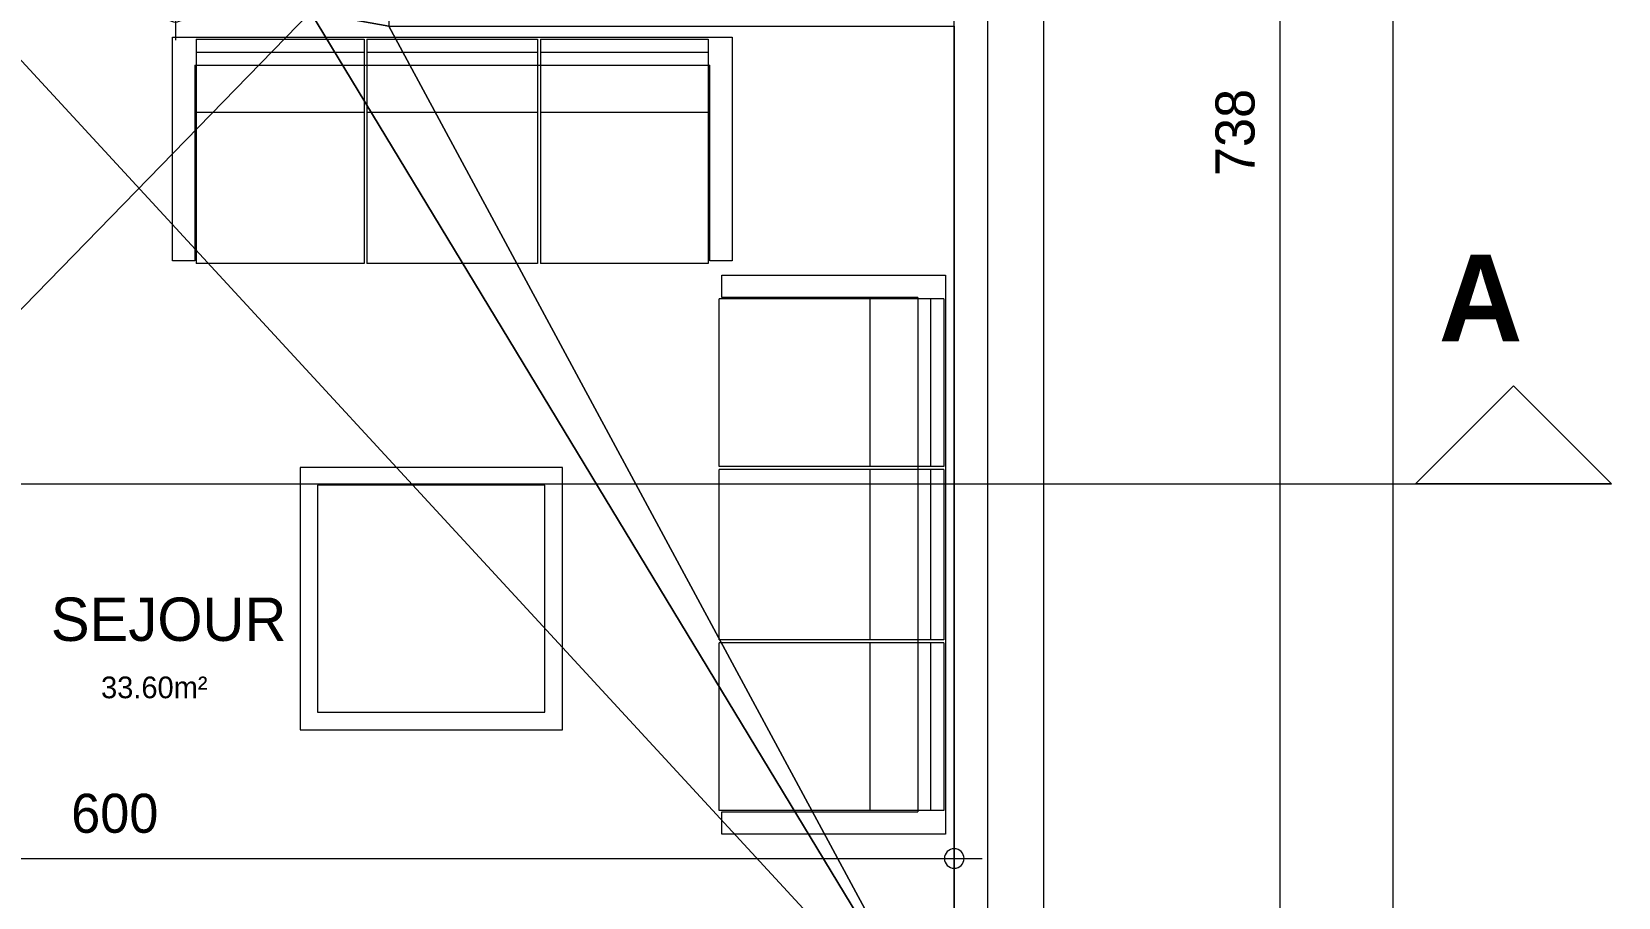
# Model space of a CAD drawing. Header units: metres. Extents: x 1.8 to 61.8, y -53.3 to -11.3.
# Drawn here: x 22.38 to 28.05, y -22.85 to -19.75 of the extents above; entities that cross this region are included whole.
import ezdxf
from ezdxf.enums import TextEntityAlignment as Align
from ezdxf.lldxf.tags import DXFTag

# ---------------------------------------------------------------- set-up
doc = ezdxf.new("R2010")
doc.units = ezdxf.units.M
doc.header["$MEASUREMENT"] = 0
for name, color, linetype in [('Calque commun', 7, 'Continuous'), ('Calque100', 7, 'Continuous'), ('Cotations', 7, 'Continuous'), ('Textes', 7, 'Continuous')]:
    doc.layers.add(name, color=color, linetype=linetype)
doc.styles.add('Century Gothic10', font='GOTHIC.TTF', dxfattribs={"height": 0.077575})
doc.styles.add('Century Gothic15', font='GOTHIC.TTF', dxfattribs={"height": 0.139636})
doc.styles.add('Century Gothic18', font='GOTHIC.TTF', dxfattribs={"height": 0.155151})
doc.styles.add('Century Gothic6', font='GOTHICB.TTF', dxfattribs={"height": 0.31023})
tags = doc.linetypes.add('DASHDOT2', pattern=[0.5, 0.25, -0.125, 0, -0.125]).pattern_tags.tags
tags[10:11] = [DXFTag(74, 4), DXFTag(75, 0), DXFTag(340, '0'), DXFTag(46, 1.0), DXFTag(50, 0.0), DXFTag(44, 0.0), DXFTag(45, 0.0)]
tags[8:9] = [DXFTag(74, 4), DXFTag(75, 0), DXFTag(340, '0'), DXFTag(46, 1.0), DXFTag(50, 0.0), DXFTag(44, 0.0), DXFTag(45, 0.0)]
tags[6:7] = [DXFTag(74, 4), DXFTag(75, 0), DXFTag(340, '0'), DXFTag(46, 1.0), DXFTag(50, 0.0), DXFTag(44, 0.0), DXFTag(45, 0.0)]
tags[4:5] = [DXFTag(74, 4), DXFTag(75, 0), DXFTag(340, '0'), DXFTag(46, 1.0), DXFTag(50, 0.0), DXFTag(44, 0.0), DXFTag(45, 0.0)]
tags = doc.linetypes.add('DOT2', pattern=[0.125, 0, -0.125]).pattern_tags.tags
tags[6:7] = [DXFTag(74, 4), DXFTag(75, 0), DXFTag(340, '0'), DXFTag(46, 1.0), DXFTag(50, 0.0), DXFTag(44, 0.0), DXFTag(45, 0.0)]
tags[4:5] = [DXFTag(74, 4), DXFTag(75, 0), DXFTag(340, '0'), DXFTag(46, 1.0), DXFTag(50, 0.0), DXFTag(44, 0.0), DXFTag(45, 0.0)]

# ---------------------------------------------------------------- blocks, each defined once
blk = doc.blocks.new('Block52880')
at = {"layer": 'Calque commun', "color": 7, "linetype": 'Continuous', "lineweight": 9}
for p, q in [((25.6815, -23.4798), (25.6815, -16.4198)), ((25.8015, -23.5998), (25.8015, -16.4198))]:
    blk.add_line(p, q, dxfattribs=at)
at = {"layer": 'Calque commun', "color": 7, "linetype": 'Continuous', "lineweight": 18}
blk.add_line((26.0015, -23.7998), (26.0015, -16.4198), dxfattribs=at)
blk = doc.blocks.new('DimLine53238')
at = {"layer": 'Calque commun', "color": 5, "linetype": 'Continuous', "lineweight": 9}
blk.add_line((27.2499, -23.7998, 0), (27.2499, -14.7998, 0), dxfattribs=at)
blk = doc.blocks.new('fleche08')
at = {"layer": 'Calque100', "color": 6, "linetype": 'Continuous', "lineweight": 18}
mesh = blk.add_polyface(dxfattribs=at)
corners = [(-0.35, -0.35), (0, 0), (0.35, -0.35)]
mesh.append_faces([[corners[k] for k in face] for face in [(0, 1, 2)]], dxfattribs={"color": 6})
blk = doc.blocks.new('DimLine58956')
at = {"layer": 'Calque commun', "color": 5, "linetype": 'Continuous', "lineweight": 9}
blk.add_line((26.8466, -23.7998), (26.8466, -16.4198), dxfattribs=at)
at = {"layer": 'Calque commun', "color": 5, "linetype": 'Continuous', "lineweight": 9, "style": 'Century Gothic15'}
blk.add_text('738', height=0.13964, rotation=90, dxfattribs=at).set_placement((26.7966, -20.1098), align=Align.BOTTOM_CENTER)
blk = doc.blocks.new('sofa3')
at = {"layer": 'Calque commun', "color": 8, "linetype": 'ByBlock', "lineweight": 9}
for p, q in [((0, 0), (0, -0.8)), ((2, 0), (0, 0)), ((2, 0), (2, 0)), ((2, 0), (2, 0)), ((2, 0), (2, 0)), ((2, 0), (2, 0)), ((2, -0.8), (2, 0)), ((0.685, -0.0067), (0.085, -0.0067)), ((0.085, -0.0067), (0.085, -0.1)), ((0.685, -0.054), (0.085, -0.054)), ((0.685, -0.0067), (0.685, -0.1)), ((1.305, -0.0067), (0.695, -0.0067)), ((0.695, -0.0067), (0.695, -0.1)), ((1.305, -0.054), (0.695, -0.054)), ((1.305, -0.0067), (1.305, -0.1)), ((1.915, -0.0067), (1.315, -0.0067)), ((1.315, -0.0067), (1.315, -0.1)), ((1.915, -0.054), (1.315, -0.054)), ((1.915, -0.0067), (1.915, -0.1)), ((0.08, -0.1), (0.08, -0.1)), ((0.08, -0.1), (0.08, -0.1)), ((0.08, -0.1), (0.08, -0.1)), ((0.08, -0.1), (0.08, -0.1)), ((0.085, -0.1), (0.08, -0.1)), ((0.08, -0.74), (0.08, -0.1)), ((0.685, -0.1), (0.085, -0.1)), ((0.085, -0.1), (0.085, -0.14)), ((0.085, -0.11), (0.085, -0.11)), ((0.085, -0.11), (0.085, -0.11)), ((0.695, -0.1), (0.685, -0.1)), ((0.685, -0.1), (0.685, -0.14)), ((0.685, -0.11), (0.685, -0.11)), ((0.685, -0.11), (0.685, -0.11)), ((1.305, -0.1), (0.695, -0.1)), ((0.695, -0.1), (0.695, -0.14)), ((0.695, -0.11), (0.695, -0.11)), ((0.695, -0.11), (0.695, -0.11)), ((1.315, -0.1), (1.305, -0.1)), ((1.305, -0.1), (1.305, -0.14)), ((1.305, -0.11), (1.305, -0.11)), ((1.305, -0.11), (1.305, -0.11)), ((1.915, -0.1), (1.315, -0.1)), ((1.315, -0.1), (1.315, -0.14)), ((1.315, -0.11), (1.315, -0.11)), ((1.315, -0.11), (1.315, -0.11)), ((1.92, -0.1), (1.915, -0.1)), ((1.915, -0.1), (1.915, -0.14)), ((1.915, -0.11), (1.915, -0.11)), ((1.915, -0.11), (1.915, -0.11)), ((1.92, -0.1), (1.92, -0.1)), ((1.92, -0.1), (1.92, -0.1)), ((1.92, -0.1), (1.92, -0.1)), ((1.92, -0.1), (1.92, -0.1)), ((1.92, -0.1), (1.92, -0.74)), ((0.085, -0.14), (0.085, -0.81)), ((0.685, -0.14), (0.685, -0.81)), ((0.695, -0.14), (0.695, -0.81)), ((1.305, -0.14), (1.305, -0.81)), ((1.315, -0.14), (1.315, -0.81)), ((1.915, -0.14), (1.915, -0.81)), ((0.085, -0.27), (0.685, -0.27)), ((0.695, -0.27), (1.305, -0.27)), ((1.315, -0.27), (1.915, -0.27)), ((0.08, -0.76), (0.08, -0.74)), ((0.08, -0.8), (0.08, -0.76)), ((1.92, -0.74), (1.92, -0.76)), ((1.92, -0.76), (1.92, -0.8)), ((0, -0.8), (0, -0.8)), ((0, -0.8), (0, -0.8)), ((0, -0.8), (0.08, -0.8)), ((0.08, -0.8), (0.08, -0.8)), ((0.08, -0.8), (0.08, -0.8)), ((0.085, -0.81), (0.085, -0.81)), ((0.085, -0.81), (0.085, -0.81)), ((0.085, -0.81), (0.685, -0.81)), ((0.685, -0.81), (0.685, -0.81)), ((0.685, -0.81), (0.685, -0.81)), ((0.695, -0.81), (0.695, -0.81)), ((0.695, -0.81), (0.695, -0.81)), ((0.695, -0.81), (1.305, -0.81)), ((1.305, -0.81), (1.305, -0.81)), ((1.305, -0.81), (1.305, -0.81)), ((1.315, -0.81), (1.315, -0.81)), ((1.315, -0.81), (1.315, -0.81)), ((1.315, -0.81), (1.915, -0.81)), ((1.915, -0.81), (1.915, -0.81)), ((1.915, -0.81), (1.915, -0.81)), ((1.92, -0.8), (1.92, -0.8)), ((1.92, -0.8), (1.92, -0.8)), ((1.92, -0.8), (2, -0.8))]:
    blk.add_line(p, q, dxfattribs=at)
blk = doc.blocks.new('lrtbl3')
at = {"layer": 'Calque commun', "color": 8, "linetype": 'ByBlock', "lineweight": 9}
for p, q in [((0, 0), (0.6, 0)), ((0, -0.6), (0, 0)), ((0.6, 0), (0.6, -0.6)), ((0.04, -0.04), (0.56, -0.04)), ((0.04, -0.56), (0.04, -0.04)), ((0.56, -0.04), (0.56, -0.56)), ((0.56, -0.56), (0.04, -0.56)), ((0.6, -0.6), (0, -0.6))]:
    blk.add_line(p, q, dxfattribs=at)
blk = doc.blocks.new('XMODULE1PGNONPMR2')
at = {"layer": 'Calque commun', "color": 5, "linetype": 'Continuous', "lineweight": 9}
blk.add_arc((0, 0), 0.5, 0, 359.99941, dxfattribs=at)
blk = doc.blocks.new('DimLine53340')
at = {"layer": 'Calque commun', "color": 5, "linetype": 'Continuous', "lineweight": 9}
for p, q in [((12.8815, -23.6782), (12.8815, -23.4782)), ((6.8815, -23.5782), (12.8815, -23.5782)), ((12.8815, -23.5782), (12.9815, -23.5782))]:
    blk.add_line(p, q, dxfattribs=at)
at = {"layer": 'Calque commun', "color": 5, "linetype": 'Continuous', "lineweight": 9, "xscale": 0.07000000029802322, "yscale": 0.07000000029802322, "zscale": 0.07000000029802322}
blk.add_blockref('XMODULE1PGNONPMR2', (12.8815, -23.5782), dxfattribs=at)
at = {"layer": 'Calque commun', "color": 5, "linetype": 'Continuous', "lineweight": 9, "style": 'Century Gothic15'}
blk.add_text('600', height=0.13964, dxfattribs=at).set_placement((9.8815, -23.5282), align=Align.BOTTOM_CENTER)
blk = doc.blocks.new('XMODULE1PGNONPMR55')
at = {"layer": 'Calque commun', "color": 5, "linetype": 'Continuous', "lineweight": 9}
blk.add_arc((0, 0), 0.5, 0, 359.99941, dxfattribs=at)
blk = doc.blocks.new('XMODULE1PGNONPMR56')
at = {"layer": 'Calque commun', "color": 5, "linetype": 'Continuous', "lineweight": 9}
blk.add_arc((0, 0), 0.5, 0, 359.99941, dxfattribs=at)
blk = doc.blocks.new('DimLine60835')
at = {"layer": 'Calque commun', "color": 5, "linetype": 'Continuous', "lineweight": 9}
for p, q in [((10.0984, -18.6712), (10.0984, -18.5712)), ((9.9984, -18.6712), (10.1984, -18.6712)), ((10.0984, -20.5513), (10.0984, -18.6712)), ((9.9984, -20.5513), (10.1984, -20.5513)), ((10.0984, -20.5513), (10.0984, -20.6513))]:
    blk.add_line(p, q, dxfattribs=at)
at = {"layer": 'Calque commun', "color": 5, "linetype": 'Continuous', "lineweight": 9, "xscale": 0.07000000029802322, "yscale": 0.07000000029802322, "zscale": 0.07000000029802322, "rotation": 90}
for name, p in [('XMODULE1PGNONPMR56', (10.0984, -18.6712)), ('XMODULE1PGNONPMR55', (10.0984, -20.5513))]:
    blk.add_blockref(name, p, dxfattribs=at)
at = {"layer": 'Calque commun', "color": 5, "linetype": 'Continuous', "lineweight": 9, "style": 'Century Gothic15'}
blk.add_text('188', height=0.13964, rotation=90, dxfattribs=at).set_placement((10.0484, -19.6113), align=Align.BOTTOM_CENTER)
blk = doc.blocks.new('XMODULE1PGNONPMR75')
at = {"layer": 'Calque commun', "color": 5, "linetype": 'Continuous', "lineweight": 9}
for name in ['DimLine60835', 'DimLine53340']:
    blk.add_blockref(name, (0, 0), dxfattribs=at)
at = {"layer": 'Calque commun', "color": 0, "linetype": 'DOT2', "lineweight": -2, "extrusion": (0, 0, -1), "xscale": -1, "yscale": -1, "zscale": -1}
for p, rotation in [((-12.0877, -20.6404), 180), ((-12.8509, -23.4912), -90.00000000000001)]:
    blk.add_blockref('sofa3', p, dxfattribs=dict(at, rotation=rotation))
at = {"layer": 'Calque commun', "color": 0, "linetype": 'DOT2', "lineweight": -2, "extrusion": (0, 0, -1), "xscale": -1.5625, "yscale": -1.5625, "zscale": -1.5625}
blk.add_blockref('lrtbl3', (-10.5437, -23.1174), dxfattribs=at)
at = {"layer": 'Calque commun', "color": 9, "linetype": 'ByBlock', "lineweight": -2, "style": 'Century Gothic10'}
blk.add_text('33.60m²', height=0.07758, dxfattribs=at).set_placement((9.8324, -22.9274), align=Align.TOP_LEFT)
at = {"layer": 'Textes', "color": 5, "linetype": 'ByBlock', "lineweight": -2, "style": 'Century Gothic18'}
blk.add_text('SEJOUR', height=0.15515, dxfattribs=at).set_placement((9.6531, -22.6448), align=Align.TOP_LEFT)
at = {"layer": 'Calque commun', "color": 9, "linetype": 'Continuous', "lineweight": 9}
mesh = blk.add_polyface(dxfattribs=at)
corners = [(10.8615, -20.6013), (12.8815, -20.6013), (12.8815, -24.3512), (10.8615, -19.5712), (10.8615, -19.6512), (10.5815, -19.6512), (8.2215, -18.6712), (10.5815, -20.5513), (7.2216, -19.6158), (7.2216, -19.0635), (6.9215, -16.2714), (6.8815, -24.3512), (10.8615, -20.5513), (11.7015, -18.6712), (8.2215, -16.2714), (6.8815, -19.6158), (11.7015, -19.5712), (6.9215, -19.0635)]
mesh.append_faces([[corners[k] for k in face] for face in [(6, 10, 14)]], dxfattribs={"vtx0": -1, "color": 9})
mesh.append_faces([[corners[k] for k in face] for face in [(11, 7, 2)]], dxfattribs={"vtx0": -1, "vtx1": -1, "color": 9})
mesh.append_faces([[corners[k] for k in face] for face in [(6, 7, 8), (7, 0, 2), (6, 9, 10), (3, 5, 13), (11, 8, 7)]], dxfattribs={"vtx0": -1, "vtx1": -1, "vtx2": -1, "color": 9})
mesh.append_faces([[corners[k] for k in face] for face in [(6, 5, 7), (6, 8, 9)]], dxfattribs={"vtx0": -1, "vtx2": -1, "color": 9})
mesh.append_faces([[corners[k] for k in face] for face in [(16, 3, 13)]], dxfattribs={"vtx1": -1, "color": 9})
mesh.append_faces([[corners[k] for k in face] for face in [(6, 13, 5)]], dxfattribs={"vtx1": -1, "vtx2": -1, "color": 9})
mesh.append_faces([[corners[k] for k in face] for face in [(0, 1, 2), (3, 4, 5), (7, 12, 0), (11, 15, 8), (9, 17, 10)]], dxfattribs={"vtx2": -1, "color": 9})

msp = doc.modelspace()

# ---------------------------------------------------------------- linework, layer by layer
at = {"layer": 'Calque commun', "color": 12, "linetype": 'Continuous', "lineweight": 18}
msp.add_line((25.8015, -23.6001), (25.8015, -16.4198), dxfattribs=at)
at = {"layer": 'Cotations', "color": 1, "linetype": 'DASHDOT2', "lineweight": 18}
msp.add_line((5.4524, -21.3661), (28.0299, -21.3661), dxfattribs=at)

# ---------------------------------------------------------------- block references
at = {"layer": 'Calque commun', "color": 5, "linetype": 'Continuous', "lineweight": 9}
for name in ['DimLine53238', 'DimLine58956']:
    msp.add_blockref(name, (0, 0), dxfattribs=at)
at = {"layer": 'Calque commun', "color": 0, "linetype": 'ByBlock', "lineweight": -2}
for name, p in [('Block52880', (0, 0)), ('XMODULE1PGNONPMR75', (12.8, 0.8714)), ('fleche08', (27.6799, -21.0161))]:
    msp.add_blockref(name, p, dxfattribs=at)

# ---------------------------------------------------------------- texts
at = {"layer": 'Textes', "color": 5, "linetype": 'ByBlock', "lineweight": -2, "style": 'Century Gothic6'}
msp.add_text('A', height=0.3102, dxfattribs=at).set_placement((27.413, -20.5472), align=Align.TOP_LEFT)

# ---------------------------------------------------------------- meshes
at = {"layer": 'Calque commun', "color": 7, "linetype": 'Continuous', "lineweight": 9}
mesh = msp.add_polyface(dxfattribs=at)
corners = [(61.7636, -11.3086), (1.7636, -11.3086), (1.7636, -53.3086), (61.7636, -53.3086)]
mesh.append_faces([[corners[k] for k in face] for face in [(0, 1, 2, 3)]], dxfattribs={"color": 7})
at = {"layer": 'Calque commun', "color": 9, "linetype": 'Continuous', "lineweight": 9}
mesh = msp.add_polyface(dxfattribs=at)
corners = [(19.4015, -16.6552), (19.6015, -23.8198), (26.0015, -23.8198), (6.6015, -23.8198), (13.0015, -23.8198), (13.0015, -16.6552), (26.0015, -14.8198), (6.6015, -14.8198), (13.0015, -25.6552), (13.2015, -14.8198), (19.4015, -14.8198), (13.2015, -16.6552), (19.6015, -25.6552)]
mesh.append_faces([[corners[k] for k in face] for face in [(6, 0, 2), (3, 5, 7), (8, 1, 4)]], dxfattribs={"vtx0": -1, "vtx1": -1, "color": 9})
mesh.append_faces([[corners[k] for k in face] for face in [(0, 4, 1)]], dxfattribs={"vtx0": -1, "vtx1": -1, "vtx2": -1, "color": 9})
mesh.append_faces([[corners[k] for k in face] for face in [(0, 1, 2)]], dxfattribs={"vtx0": -1, "vtx2": -1, "color": 9})
mesh.append_faces([[corners[k] for k in face] for face in [(12, 1, 8)]], dxfattribs={"vtx1": -1, "color": 9})
mesh.append_faces([[corners[k] for k in face] for face in [(3, 4, 5), (9, 7, 5), (0, 5, 4)]], dxfattribs={"vtx1": -1, "vtx2": -1, "color": 9})
mesh.append_faces([[corners[k] for k in face] for face in [(6, 10, 0), (5, 11, 9)]], dxfattribs={"vtx2": -1, "color": 9})

doc.saveas('drawing.dxf')
